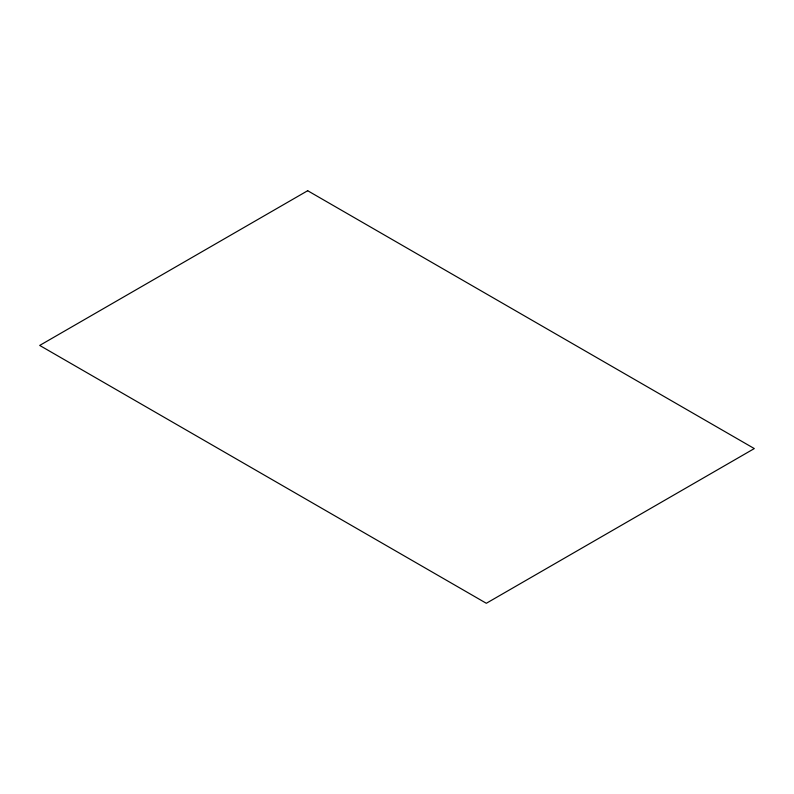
<?xml version="1.0" encoding="UTF-8"?>
<svg xmlns="http://www.w3.org/2000/svg" width="794" height="794" viewBox="0 0 794 794"><rect width="100%" height="100%" fill="white"/><g stroke="black" fill="none" stroke-linecap="round" stroke-linejoin="round"><path stroke-width="1.19" d="M307.675 190.719L39.7 345.43L486.325 603.281L754.3 448.57L307.675 190.719"/></g></svg>
